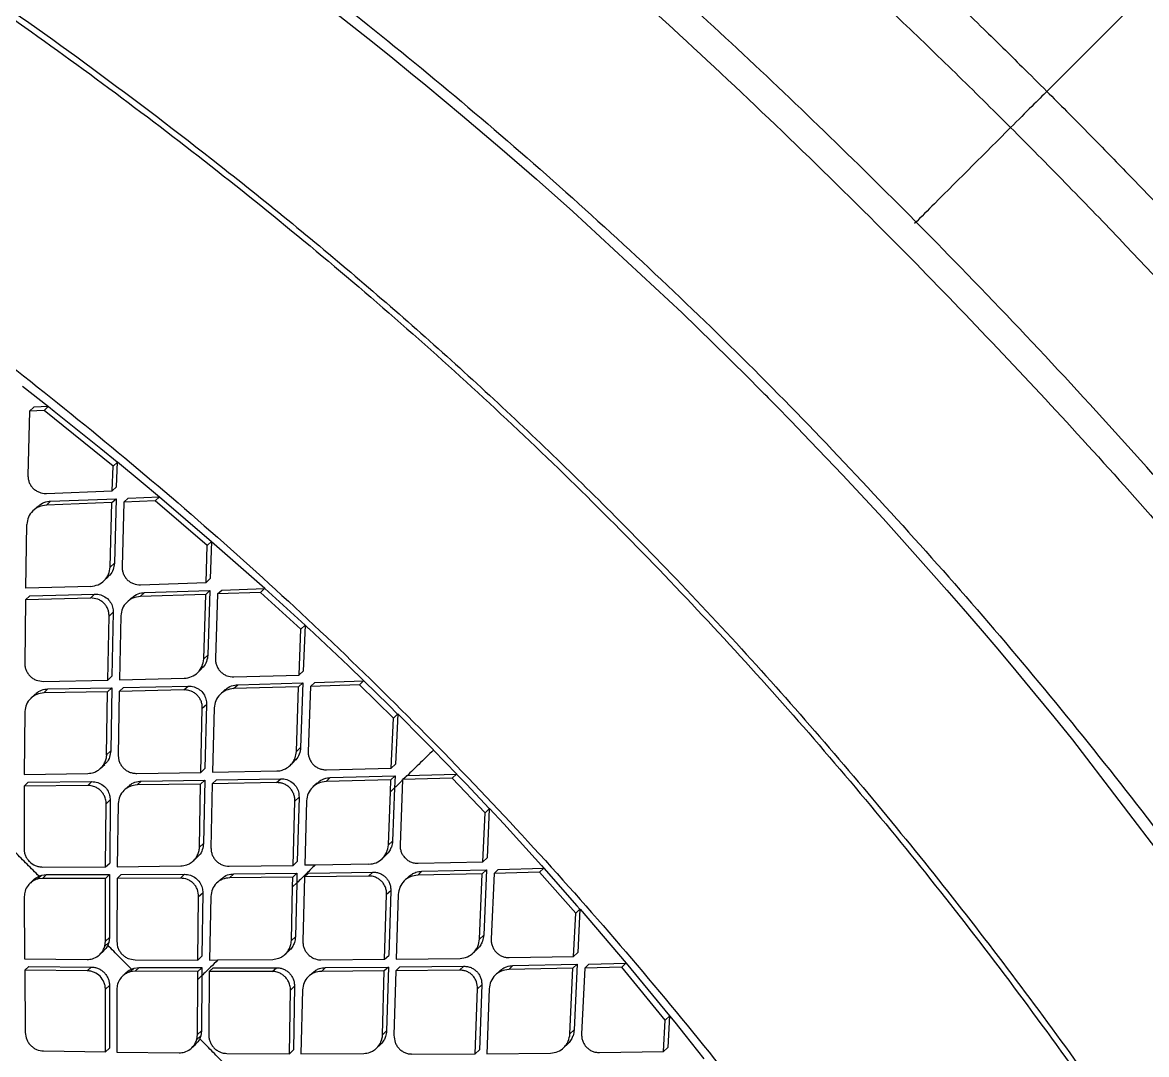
# Model space of a CAD drawing. Extents: x 0 to 84, y -21 to 126.
# Drawn here: x 71.421 to 74.482, y 65.54 to 68.351 of the extents above; entities that cross this region are included whole.
import ezdxf

# ---------------------------------------------------------------- set-up
doc = ezdxf.new("R2010")
doc.units = 0
doc.header["$MEASUREMENT"] = 0
doc.layers.add('1', color=4, linetype='Continuous')

# ---------------------------------------------------------------- blocks, each defined once
blk = doc.blocks.new('PRODIGY')
at = {"layer": '1', "color": 3, "linetype": 'Continuous', "lineweight": 25}
for p, q in [((74.5374, 68.4905), (74.2103, 68.1634)), ((71.421, 67.3607), (71.4916, 67.3054)), ((71.4404, 67.2926), (71.4358, 67.1175)), ((71.4404, 67.2926), (71.4519, 67.3035)), ((71.4796, 67.2943), (71.4404, 67.2926)), ((71.4915, 67.3052), (71.4519, 67.3035)), ((71.4796, 67.2943), (71.4912, 67.3052)), ((71.6677, 67.1429), (71.4796, 67.2943)), ((71.4914, 67.3051), (71.5077, 67.2922)), ((71.5077, 67.2922), (71.6344, 67.1906)), ((71.6344, 67.1906), (71.6792, 67.154)), ((71.6771, 67.0859), (71.6793, 67.1541)), ((71.6795, 67.1542), (71.7437, 67.1011)), ((71.6656, 67.0751), (71.6677, 67.1429)), ((71.6677, 67.1429), (71.6793, 67.1538)), ((71.7437, 67.1011), (71.7943, 67.0588)), ((71.4867, 67.0683), (71.6656, 67.0751)), ((71.6656, 67.0751), (71.6771, 67.0859)), ((71.4614, 67.0322), (71.4499, 67.0215)), ((71.486, 67.0366), (71.4974, 67.0474)), ((71.6647, 67.0431), (71.486, 67.0366)), ((71.4974, 67.0474), (71.6762, 67.0539)), ((71.6598, 66.8677), (71.6646, 67.0431)), ((71.6647, 67.0431), (71.6761, 67.0539)), ((71.6762, 67.0539), (71.6713, 66.8785)), ((71.6972, 67.0444), (71.6921, 66.8688)), ((71.6972, 67.0444), (71.7087, 67.0552)), ((71.7823, 67.0477), (71.6972, 67.0444)), ((71.7087, 67.0552), (71.7942, 67.0586)), ((71.7823, 67.0477), (71.7939, 67.0586)), ((71.9243, 66.9264), (71.7823, 67.0477)), ((71.7941, 67.0586), (71.9358, 66.9375)), ((71.4299, 66.8102), (71.4329, 66.984)), ((71.9208, 66.8253), (71.9243, 66.9263)), ((71.9243, 66.9263), (71.9359, 66.9372)), ((71.9359, 66.9376), (71.9323, 66.8361)), ((71.9361, 66.9377), (72.0808, 66.8098)), ((71.6713, 66.8785), (71.6598, 66.8677)), ((71.6427, 66.8301), (71.6541, 66.8409)), ((71.7427, 66.8193), (71.9208, 66.8253)), ((71.9323, 66.8361), (71.9208, 66.8253)), ((71.4294, 66.7788), (71.4407, 66.7894)), ((71.6068, 66.8151), (71.4299, 66.8102)), ((71.4407, 66.7894), (71.6175, 66.7941)), ((71.6061, 66.7834), (71.6175, 66.7941)), ((71.7418, 66.7875), (71.7533, 66.7982)), ((71.9198, 66.7933), (71.7418, 66.7875)), ((71.7533, 66.7982), (71.9313, 66.8041)), ((71.9144, 66.6173), (71.9198, 66.7933)), ((71.9198, 66.7933), (71.9312, 66.8041)), ((71.9313, 66.8041), (71.9258, 66.6281)), ((71.9521, 66.7944), (71.9465, 66.6183)), ((71.9521, 66.7944), (71.9637, 66.8052)), ((72.0688, 66.7986), (71.9521, 66.7944)), ((71.9637, 66.8052), (72.0807, 66.8095)), ((72.0688, 66.7986), (72.0803, 66.8095)), ((72.1789, 66.6981), (72.0688, 66.7986)), ((72.0806, 66.8095), (72.1904, 66.7092)), ((71.4294, 66.7788), (71.4273, 66.6059)), ((71.6061, 66.7834), (71.4294, 66.7787)), ((71.7173, 66.7831), (71.7059, 66.7724)), ((71.6532, 66.5599), (71.6567, 66.734)), ((71.6567, 66.734), (71.6681, 66.7447)), ((71.6681, 66.7447), (71.6645, 66.5705)), ((71.6888, 66.7349), (71.6852, 66.5606)), ((72.1741, 66.5738), (72.1789, 66.6981)), ((72.1789, 66.6981), (72.1904, 66.709)), ((72.1905, 66.7093), (72.1856, 66.5846)), ((72.1907, 66.7094), (72.2002, 66.7006)), ((72.2003, 66.7006), (72.3084, 66.5987)), ((71.9258, 66.6281), (71.9144, 66.6173)), ((71.8972, 66.5797), (71.9086, 66.5904)), ((71.9967, 66.5684), (72.1741, 66.5737)), ((72.1741, 66.5738), (72.1856, 66.5846)), ((72.3084, 66.5987), (72.3506, 66.5581)), ((71.4779, 66.5564), (71.6532, 66.5599)), ((71.6532, 66.5599), (71.6645, 66.5705)), ((71.6852, 66.5606), (71.8614, 66.5648)), ((71.6959, 66.5396), (71.8719, 66.5437)), ((71.8606, 66.533), (71.8719, 66.5437)), ((71.9957, 66.5365), (72.0071, 66.5472)), ((72.0071, 66.5472), (72.1844, 66.5524)), ((72.1729, 66.5416), (72.1844, 66.5524)), ((72.1844, 66.5524), (72.1783, 66.3758)), ((72.2052, 66.5426), (72.1989, 66.3658)), ((72.2052, 66.5426), (72.2167, 66.5534)), ((72.3385, 66.547), (72.2052, 66.5426)), ((72.2167, 66.5534), (72.3506, 66.5579)), ((72.3385, 66.547), (72.35, 66.5579)), ((72.4311, 66.4562), (72.3385, 66.547)), ((72.3504, 66.5578), (72.4182, 66.4915)), ((71.4552, 66.5213), (71.444, 66.5108)), ((71.4792, 66.5251), (71.4904, 66.5357)), ((71.6527, 66.5283), (71.4792, 66.5251)), ((71.4904, 66.5357), (71.664, 66.539)), ((71.6502, 66.3567), (71.6527, 66.5283)), ((71.6527, 66.5283), (71.664, 66.5389)), ((71.664, 66.539), (71.6614, 66.3673)), ((71.6846, 66.529), (71.6818, 66.3555)), ((71.6846, 66.529), (71.6959, 66.5396)), ((71.8606, 66.533), (71.6846, 66.529)), ((71.9713, 66.5322), (71.9599, 66.5215)), ((72.1729, 66.5416), (71.9957, 66.5365)), ((72.1669, 66.365), (72.1729, 66.5416)), ((71.9066, 66.3084), (71.9107, 66.4832)), ((71.9107, 66.4832), (71.9221, 66.4938)), ((71.9221, 66.4938), (71.9179, 66.3191)), ((71.9427, 66.4839), (71.9384, 66.309)), ((72.4182, 66.4915), (72.4426, 66.4674)), ((71.4278, 66.4746), (71.4253, 66.3024)), ((72.4253, 66.3203), (72.4311, 66.4562)), ((72.4311, 66.4562), (72.4426, 66.467)), ((72.4427, 66.4676), (72.4369, 66.3311)), ((72.4428, 66.4676), (72.511, 66.3992)), ((72.511, 66.3992), (72.5239, 66.386)), ((71.6502, 66.3567), (71.6614, 66.3673)), ((72.1783, 66.3758), (72.1669, 66.365)), ((72.5239, 66.386), (72.5401, 66.3695)), ((72.5403, 66.3693), (72.6038, 66.3035)), ((71.6338, 66.3199), (71.645, 66.3304)), ((72.1496, 66.3273), (72.161, 66.3381)), ((72.4369, 66.3311), (72.4253, 66.3203)), ((71.4253, 66.3024), (71.5993, 66.3057)), ((71.732, 66.3057), (71.9066, 66.3084)), ((71.9066, 66.3084), (71.9179, 66.319)), ((71.9384, 66.309), (72.1139, 66.3125)), ((72.2486, 66.3156), (72.4253, 66.3203)), ((72.259, 66.2943), (72.4355, 66.2988)), ((72.424, 66.288), (72.4355, 66.2988)), ((72.4355, 66.2988), (72.4342, 66.2665)), ((72.4686, 66.2998), (72.6027, 66.3037)), ((72.5912, 66.2928), (72.6027, 66.3037)), ((72.604, 66.3028), (72.6296, 66.276)), ((71.4253, 66.2713), (71.4364, 66.2818)), ((71.5985, 66.2727), (71.4253, 66.2713)), ((71.4253, 66.2713), (71.4253, 66.1005)), ((71.4364, 66.2818), (71.6097, 66.2832)), ((71.5985, 66.2727), (71.6097, 66.2832)), ((71.7093, 66.2706), (71.6981, 66.26)), ((71.7332, 66.2743), (71.7444, 66.2848)), ((71.906, 66.2768), (71.7332, 66.2742)), ((71.7444, 66.2848), (71.9172, 66.2874)), ((71.9027, 66.1045), (71.906, 66.2768)), ((71.906, 66.2768), (71.9172, 66.2874)), ((71.9172, 66.2874), (71.914, 66.1151)), ((71.9377, 66.2773), (71.9342, 66.1032)), ((71.949, 66.2879), (71.9377, 66.2773)), ((72.113, 66.2806), (71.9377, 66.2773)), ((71.949, 66.2879), (72.1243, 66.2913)), ((72.113, 66.2806), (72.1243, 66.2913)), ((72.2232, 66.2794), (72.2118, 66.2687)), ((72.2476, 66.2836), (72.259, 66.2943)), ((72.424, 66.288), (72.2476, 66.2836)), ((72.4228, 66.2559), (72.424, 66.288)), ((72.4228, 66.2559), (72.4342, 66.2667)), ((72.4342, 66.2664), (72.4287, 66.1215)), ((72.4561, 66.2883), (72.4492, 66.1115)), ((72.5912, 66.2928), (72.4568, 66.2889)), ((72.6806, 66.1984), (72.5912, 66.2928)), ((72.6296, 66.276), (72.6922, 66.2097)), ((72.1627, 66.2304), (72.1741, 66.2411)), ((72.1741, 66.2411), (72.1692, 66.0656)), ((72.4173, 66.1108), (72.4228, 66.2558)), ((71.6474, 66.0508), (71.6487, 66.2229)), ((71.6598, 66.2334), (71.6487, 66.2229)), ((71.6598, 66.2334), (71.6585, 66.0613)), ((71.6818, 66.2237), (71.6787, 66.0509)), ((72.1579, 66.055), (72.1627, 66.2304)), ((72.1946, 66.231), (72.1896, 66.0554)), ((72.6806, 66.1984), (72.6922, 66.2093)), ((72.6922, 66.2093), (72.686, 66.0756)), ((72.6926, 66.2099), (72.7315, 66.168)), ((72.6745, 66.0648), (72.6806, 66.1984)), ((72.7315, 66.168), (72.8347, 66.0544)), ((71.9027, 66.1045), (71.9139, 66.115)), ((72.4287, 66.1215), (72.4173, 66.1108)), ((72.3999, 66.073), (72.4113, 66.0837)), ((71.6474, 66.0508), (71.6585, 66.0613)), ((71.6787, 66.0509), (71.8519, 66.0535)), ((71.8863, 66.0676), (71.8975, 66.0781)), ((71.984, 66.0529), (72.1579, 66.055)), ((72.1579, 66.055), (72.1692, 66.0656)), ((72.3643, 66.0582), (72.2172, 66.0558)), ((72.4985, 66.0608), (72.6745, 66.0648)), ((72.6745, 66.0648), (72.686, 66.0756)), ((72.8347, 66.0544), (72.841, 66.0475)), ((71.4627, 66.0181), (71.4738, 66.0285)), ((71.4661, 66.0258), (71.474, 66.0285)), ((71.474, 66.0285), (71.4866, 66.0301)), ((71.4755, 66.0507), (71.6474, 66.0508)), ((71.4756, 66.0197), (71.4866, 66.0301)), ((71.4866, 66.0301), (71.6583, 66.0301)), ((71.6472, 66.0196), (71.6583, 66.0301)), ((71.6583, 66.0301), (71.6578, 65.8587)), ((71.6896, 66.0301), (71.6785, 66.0197)), ((71.6896, 66.0302), (71.8621, 66.0309)), ((71.851, 66.0204), (71.8621, 66.0309)), ((71.9851, 66.0214), (71.9963, 66.0319)), ((72.1571, 66.0232), (71.9851, 66.0214)), ((71.9963, 66.0319), (72.1684, 66.0338)), ((72.1565, 65.9967), (72.1571, 66.0232)), ((72.1684, 66.0338), (72.1571, 66.0232)), ((72.1684, 66.0338), (72.1677, 66.0072)), ((72.1887, 66.0236), (72.1845, 65.8488)), ((72.1887, 66.0236), (72.2, 66.0342)), ((72.3633, 66.0262), (72.1887, 66.0236)), ((72.2, 66.0342), (72.3746, 66.0369)), ((72.3633, 66.0262), (72.3746, 66.0369)), ((72.473, 66.0246), (72.4616, 66.0139)), ((72.4973, 66.0287), (72.5087, 66.0394)), ((72.673, 66.0324), (72.4973, 66.0286)), ((72.5087, 66.0394), (72.6845, 66.0432)), ((72.6655, 65.8545), (72.673, 66.0324)), ((72.673, 66.0324), (72.6845, 66.0432)), ((72.6845, 66.0432), (72.677, 65.8653)), ((72.705, 66.0332), (72.6973, 65.8551)), ((72.705, 66.0332), (72.7165, 66.044)), ((72.8289, 66.0363), (72.705, 66.0332)), ((72.7165, 66.044), (72.8409, 66.0472)), ((72.8405, 66.0472), (72.8289, 66.0363)), ((72.9274, 65.9246), (72.8289, 66.0363)), ((72.8408, 66.0472), (72.9309, 65.945)), ((71.4523, 66.0166), (71.4413, 66.0062)), ((71.4756, 66.0197), (71.4627, 66.0181)), ((71.6472, 66.0196), (71.4756, 66.0197)), ((71.6468, 65.8484), (71.6472, 66.0196)), ((71.6785, 66.0197), (71.6778, 65.8482)), ((71.851, 66.0204), (71.6785, 66.0197)), ((71.9613, 66.0178), (71.9501, 66.0072)), ((72.1532, 65.8503), (72.1565, 65.9967)), ((72.1565, 65.9967), (72.1677, 66.0073)), ((72.1677, 66.0071), (72.1644, 65.8608)), ((71.4258, 65.9702), (71.4268, 65.8003)), ((71.8987, 65.7974), (71.9007, 65.9702)), ((71.9007, 65.9702), (71.9119, 65.9807)), ((71.9119, 65.9807), (71.9098, 65.8079)), ((71.9337, 65.9708), (71.9298, 65.7974)), ((72.407, 65.7995), (72.4126, 65.9756)), ((72.4239, 65.9863), (72.4126, 65.9756)), ((72.4239, 65.9863), (72.4183, 65.8101)), ((72.4443, 65.9761), (72.4385, 65.7998)), ((72.9274, 65.9246), (72.9389, 65.9355)), ((72.9309, 65.945), (72.9389, 65.9358)), ((72.939, 65.9359), (72.9331, 65.8183)), ((72.9392, 65.9359), (73.0647, 65.7889)), ((72.9216, 65.8074), (72.9274, 65.9246)), ((71.6449, 65.8349), (71.6468, 65.8484)), ((71.6449, 65.8349), (71.656, 65.8453)), ((71.6468, 65.8484), (71.6578, 65.8587)), ((71.656, 65.8453), (71.6531, 65.8376)), ((71.6578, 65.8587), (71.656, 65.8453)), ((72.1532, 65.8503), (72.1644, 65.8608)), ((72.677, 65.8653), (72.6655, 65.8545)), ((71.6312, 65.8122), (71.6422, 65.8226)), ((71.8987, 65.7974), (71.9098, 65.8079)), ((72.1367, 65.8132), (72.1478, 65.8238)), ((72.407, 65.7995), (72.4183, 65.8101)), ((72.6481, 65.8166), (72.6595, 65.8273)), ((72.7462, 65.804), (72.9216, 65.8074)), ((72.9216, 65.8074), (72.9331, 65.8183)), ((71.4268, 65.8003), (71.597, 65.7989)), ((71.4271, 65.7695), (71.438, 65.7798)), ((71.438, 65.7798), (71.6081, 65.7782)), ((71.5971, 65.7679), (71.6081, 65.7782)), ((71.7252, 65.7755), (71.7385, 65.7773)), ((71.7275, 65.7669), (71.7385, 65.7773)), ((71.7276, 65.798), (71.8987, 65.7974)), ((71.7385, 65.7773), (71.9095, 65.7766)), ((71.8984, 65.7661), (71.9095, 65.7765)), ((71.9095, 65.7766), (71.9093, 65.7547)), ((71.9295, 65.7661), (71.9406, 65.7765)), ((71.9299, 65.7974), (71.9526, 65.7976)), ((71.9406, 65.7765), (72.1124, 65.7765)), ((71.9526, 65.7976), (72.1023, 65.7992)), ((72.1012, 65.766), (72.1124, 65.7765)), ((72.2338, 65.7981), (72.407, 65.7995)), ((72.2348, 65.7665), (72.246, 65.777)), ((72.246, 65.777), (72.4174, 65.7782)), ((72.4173, 65.7782), (72.4061, 65.7676)), ((72.4174, 65.7782), (72.4126, 65.6045)), ((72.4489, 65.7785), (72.4376, 65.7679)), ((72.4385, 65.7998), (72.6126, 65.8019)), ((72.4489, 65.7785), (72.6227, 65.7805)), ((72.6114, 65.7698), (72.6227, 65.7805)), ((72.7449, 65.7718), (72.7563, 65.7825)), ((72.7563, 65.7825), (72.9315, 65.7857)), ((72.92, 65.7749), (72.9315, 65.7857)), ((72.9315, 65.7857), (72.9232, 65.6071)), ((72.9519, 65.7756), (72.9634, 65.7864)), ((73.0526, 65.7778), (72.9519, 65.7756)), ((72.9634, 65.7864), (73.0646, 65.7887)), ((73.0526, 65.7778), (73.0642, 65.7887)), ((73.1713, 65.6339), (73.0526, 65.7778)), ((73.0645, 65.7886), (73.1828, 65.645)), ((71.5971, 65.7679), (71.4271, 65.7695)), ((71.4271, 65.7695), (71.4285, 65.6)), ((71.7043, 65.7639), (71.6933, 65.7535)), ((71.714, 65.7651), (71.725, 65.7755)), ((71.7275, 65.7669), (71.714, 65.7651)), ((71.7174, 65.7727), (71.7252, 65.7755)), ((71.8984, 65.7661), (71.7275, 65.7669)), ((71.8982, 65.7444), (71.8984, 65.7661)), ((71.8982, 65.7444), (71.9093, 65.7548)), ((71.9093, 65.7545), (71.9083, 65.6045)), ((71.9295, 65.7661), (71.9281, 65.5939)), ((72.1012, 65.766), (71.9295, 65.7661)), ((72.2111, 65.7629), (72.1999, 65.7524)), ((72.4061, 65.7676), (72.2348, 65.7664)), ((72.4014, 65.5939), (72.4061, 65.7676)), ((72.4376, 65.7679), (72.4326, 65.5923)), ((72.6114, 65.7698), (72.4376, 65.7679)), ((72.7207, 65.7678), (72.7093, 65.757)), ((72.92, 65.7749), (72.7449, 65.7717)), ((72.9118, 65.5963), (72.92, 65.7749)), ((72.9519, 65.7756), (72.9434, 65.5968)), ((71.6469, 65.7177), (71.6578, 65.728)), ((71.6473, 65.5472), (71.6469, 65.7177)), ((71.6579, 65.728), (71.6582, 65.5575)), ((71.6778, 65.7174), (71.678, 65.5468)), ((71.8972, 65.5941), (71.8982, 65.7444)), ((72.1478, 65.5419), (72.1505, 65.7154)), ((72.1617, 65.7259), (72.1505, 65.7154)), ((72.1617, 65.7259), (72.1589, 65.5524)), ((72.1834, 65.7159), (72.1788, 65.5418)), ((72.654, 65.542), (72.6603, 65.7188)), ((72.6603, 65.7188), (72.6716, 65.7295)), ((72.6716, 65.7295), (72.6653, 65.5526)), ((72.6919, 65.7192), (72.6854, 65.5422)), ((73.1667, 65.5482), (73.1713, 65.6339)), ((73.1828, 65.6448), (73.1713, 65.6339)), ((73.1829, 65.6451), (73.1783, 65.5591)), ((73.1831, 65.6452), (73.197, 65.628)), ((73.197, 65.6279), (73.2243, 65.594)), ((71.8953, 65.5806), (71.8972, 65.5941)), ((71.8972, 65.5941), (71.9082, 65.6045)), ((71.9083, 65.6045), (71.9064, 65.591)), ((72.4014, 65.5939), (72.4126, 65.6045)), ((72.9118, 65.5963), (72.9232, 65.6071)), ((73.2243, 65.594), (73.2765, 65.5285)), ((71.8816, 65.5579), (71.8926, 65.5683)), ((71.9063, 65.591), (71.8953, 65.5806)), ((71.9064, 65.591), (71.9036, 65.5835)), ((72.3848, 65.5569), (72.396, 65.5674)), ((72.8943, 65.5584), (72.9057, 65.5691)), ((71.4783, 65.5498), (71.6473, 65.5472)), ((71.6473, 65.5472), (71.6582, 65.5575)), ((71.678, 65.5468), (71.8475, 65.5446)), ((71.9774, 65.5432), (72.1478, 65.5419)), ((72.1478, 65.5419), (72.1589, 65.5524)), ((72.1788, 65.5418), (72.3505, 65.5429)), ((72.4815, 65.5413), (72.654, 65.542)), ((72.654, 65.542), (72.6653, 65.5526)), ((72.6854, 65.5422), (72.8588, 65.5437)), ((72.992, 65.5454), (73.1667, 65.5482)), ((73.1667, 65.5482), (73.1783, 65.5591))]:
    blk.add_line(p, q, dxfattribs=at)
at = {"layer": '1', "color": 3, "linetype": 'Continuous', "lineweight": 25, "flags": 128}
for points in [[(72.2215, 68.4191), (72.3744, 68.2982), (72.4298, 68.2535), (72.478, 68.2142), (72.5192, 68.1803), (72.6194, 68.0968), (72.7205, 68.0107), (72.8205, 67.9238), (72.9194, 67.8359), (73.2172, 67.5598), (73.3448, 67.4356), (73.4004, 67.3804), (73.4246, 67.356), (73.4353, 67.3452), (73.44, 67.3405), (73.4421, 67.3384), (73.443, 67.3375), (73.4437, 67.3368), (73.4437, 67.3368), (73.4437, 67.3368), (73.4437, 67.3368), (73.4437, 67.3368), (73.4438, 67.3367), (73.4442, 67.3363), (73.4456, 67.3348), (73.4514, 67.3289), (73.4746, 67.3055), (73.5129, 67.2662), (73.5663, 67.211), (73.6541, 67.1186), (73.7642, 66.9997), (73.8957, 66.8533), (73.9384, 66.8048), (73.9828, 66.7537), (74.0289, 66.7001), (74.0767, 66.6439), (74.1261, 66.5851), (74.1771, 66.5236), (74.2296, 66.4595), (74.2798, 66.3975), (74.6591, 65.9018)], [(72.4682, 66.2997), (72.4618, 66.2937), (72.4568, 66.2889)], [(72.2172, 66.0558), (72.2017, 66.0556), (72.1896, 66.0554)]]:
    blk.add_lwpolyline(points, dxfattribs=at)
at = {"layer": '1', "color": 3, "linetype": 'Continuous', "lineweight": 25}
for points, knots in [([(71.1249, 70.5809), (71.1418, 70.5715), (71.1754, 70.5527), (71.2255, 70.5243), (71.275, 70.4957), (71.324, 70.4671), (71.3725, 70.4383), (71.4204, 70.4095), (71.4679, 70.3806), (71.5148, 70.3517), (71.5613, 70.3227), (71.6073, 70.2936), (71.6528, 70.2646), (71.6978, 70.2356), (71.7423, 70.2065), (71.7862, 70.1776), (71.8297, 70.1486), (71.8727, 70.1197), (71.9153, 70.0909), (72.0008, 70.0323), (72.1355, 69.938), (72.3244, 69.8009), (72.5306, 69.6456), (72.7628, 69.4639), (73.0901, 69.1971), (73.4132, 68.9173), (73.7051, 68.6507), (73.8853, 68.4812), (74.0268, 68.3447), (74.1309, 68.2425), (74.1878, 68.1858), (74.2103, 68.1634)], [0, 0, 0, 0, 0.014792, 0.029474, 0.044047, 0.058512, 0.072872, 0.087129, 0.101287, 0.115345, 0.1293, 0.14315, 0.156894, 0.170529, 0.184054, 0.197468, 0.21077, 0.22396, 0.237038, 0.250002, 0.303134, 0.362501, 0.428165, 0.500112, 0.587398, 0.750151, 0.825928, 0.888788, 0.938748, 0.975818, 1, 1, 1, 1]), ([(76.4184, 64.4977), (76.3717, 64.5759), (76.2851, 64.721), (76.1604, 64.9194), (76.0543, 65.0843), (75.966, 65.2181), (75.8196, 65.4363), (75.5242, 65.8597), (75.0715, 66.4544), (74.5211, 67.106), (73.9907, 67.6762), (73.4655, 68.1938), (72.9504, 68.6621), (72.5164, 69.0256), (72.1758, 69.2946), (71.9424, 69.4722), (71.7575, 69.6081), (71.612, 69.7125), (71.49, 69.7986), (71.3386, 69.9032), (71.1569, 70.0254), (70.9443, 70.1649), (70.7904, 70.2611), (70.7084, 70.3123)], [0, 0, 0, 0, 0.033201, 0.061621, 0.085456, 0.10469, 0.120112, 0.181265, 0.29293, 0.392547, 0.492182, 0.576755, 0.661373, 0.745916, 0.78311, 0.81961, 0.852831, 0.866767, 0.884899, 0.907265, 0.93387, 0.964717, 1, 1, 1, 1]), ([(70.6691, 70.2483), (70.8993, 70.1011), (71.359, 69.8072), (72.0199, 69.3243), (72.6581, 68.8124), (73.2712, 68.2696), (73.8256, 67.7305), (74.3252, 67.2022), (74.774, 66.6892), (75.2026, 66.1582), (75.6093, 65.6095), (75.9958, 65.0456), (76.233, 64.6567), (76.3516, 64.4622)], [0, 0, 0, 0, 0.100069, 0.199913, 0.299747, 0.399786, 0.499827, 0.583023, 0.66622, 0.749552, 0.833045, 0.916507, 1, 1, 1, 1]), ([(71.4972, 70.1919), (71.6156, 70.1178), (71.7327, 70.0412), (71.9644, 69.8837), (72.0791, 69.8027), (72.4194, 69.5545), (72.642, 69.3813), (73.0777, 69.0234), (73.2909, 68.8386), (73.6039, 68.5539), (73.707, 68.4577), (73.8601, 68.3117), (73.9108, 68.2627), (74.0117, 68.1641), (74.0619, 68.1145), (74.1117, 68.0648)], [0, 0, 0, 0, 0.125, 0.125, 0.25, 0.25, 0.5, 0.5, 0.75, 0.75, 0.875, 0.875, 0.9375, 0.9375, 1, 1, 1, 1]), ([(70.4546, 69.6267), (70.673, 69.4992), (71.1099, 69.2441), (71.7402, 68.8209), (72.346, 68.3663), (72.9225, 67.879), (73.4684, 67.3609), (73.9808, 66.809), (74.4608, 66.2256), (74.9073, 65.6136), (75.3232, 64.9787), (75.5713, 64.5382), (75.6953, 64.3179)], [0, 0, 0, 0, 0.100262, 0.200594, 0.300842, 0.400493, 0.499762, 0.599107, 0.699009, 0.799378, 0.89967, 1, 1, 1, 1]), ([(70.3344, 69.0546), (70.3484, 69.0464), (70.3851, 69.0249), (70.4521, 68.9858), (70.5298, 68.9404), (70.6059, 68.8956), (70.6706, 68.8568), (70.7316, 68.8193), (70.793, 68.7811), (70.904, 68.7112), (71.061, 68.6097), (71.3141, 68.4398), (71.6146, 68.2265), (71.9788, 67.9492), (72.3523, 67.6433), (72.7306, 67.3054), (73.1245, 66.9214), (73.5316, 66.4833), (73.9458, 65.9864), (74.2917, 65.5243), (74.5775, 65.1076), (74.7495, 64.8386), (74.8581, 64.6611), (74.9081, 64.578), (74.9577, 64.4942), (75.0052, 64.4126), (75.0534, 64.3285), (75.0996, 64.2455), (75.1317, 64.1878), (75.1465, 64.1612)], [0, 0, 0, 0, 0.007015, 0.018363, 0.033423, 0.04585, 0.056436, 0.065972, 0.076735, 0.087613, 0.12255, 0.157338, 0.219069, 0.281467, 0.354683, 0.42722, 0.500115, 0.591822, 0.685047, 0.779146, 0.840884, 0.903128, 0.916964, 0.930721, 0.945004, 0.958992, 0.971501, 0.986828, 1, 1, 1, 1]), ([(70.3254, 69.0395), (70.5257, 68.9216), (70.926, 68.6858), (71.5018, 68.2923), (72.0561, 67.8715), (72.5848, 67.4219), (73.0839, 66.943), (73.5534, 66.4358), (73.9936, 65.9006), (74.404, 65.3398), (74.7875, 64.7582), (75.0166, 64.3544), (75.1312, 64.1525)], [0, 0, 0, 0, 0.100345, 0.20059, 0.300906, 0.400755, 0.500092, 0.599382, 0.699069, 0.799349, 0.899659, 1, 1, 1, 1]), ([(70.1554, 68.2584), (70.37, 68.1251), (70.7992, 67.8586), (71.4099, 67.4087), (71.9927, 66.9239), (72.5421, 66.4011), (73.0549, 65.8428), (73.5291, 65.252), (73.9678, 64.6342), (74.2267, 64.201), (74.3562, 63.9844)], [0, 0, 0, 0, 0.125001, 0.250001, 0.375003, 0.499997, 0.624991, 0.749994, 0.874996, 1, 1, 1, 1]), ([(74.2103, 68.1634), (74.1999, 68.153), (74.1859, 68.1389), (74.1522, 68.1053), (74.1326, 68.0857), (74.1117, 68.0648)], [0, 0, 0, 0, 0.5, 0.5, 1, 1, 1, 1]), ([(74.2103, 68.1634), (74.2281, 68.1455), (74.2721, 68.1014), (74.35, 68.0223), (74.452, 67.9175), (74.5773, 67.7863), (74.7253, 67.628), (74.9743, 67.3546), (75.244, 67.0431), (75.5108, 66.7159), (75.6925, 66.4837), (75.8478, 66.2775), (75.9849, 66.0885), (76.0871, 65.9427), (76.1611, 65.8341), (76.2131, 65.7566), (76.2653, 65.6774), (76.3176, 65.5966), (76.3698, 65.5142), (76.422, 65.4302), (76.474, 65.3446), (76.5257, 65.2573), (76.5772, 65.1684), (76.6109, 65.1083), (76.6278, 65.078)], [0, 0, 0, 0, 0.019257, 0.047465, 0.084623, 0.130734, 0.185805, 0.24985, 0.412602, 0.499888, 0.571835, 0.637499, 0.696866, 0.749998, 0.773416, 0.797198, 0.821343, 0.845847, 0.8707, 0.895894, 0.921413, 0.947261, 0.973453, 1, 1, 1, 1]), ([(74.1117, 68.0648), (74.0426, 67.9957), (73.9555, 67.9086), (73.8683, 67.8214), (73.8502, 67.8033)], [0, 0, 0, 0, 0.793317, 1, 1, 1, 1]), ([(74.1117, 68.0648), (74.1615, 68.015), (74.2111, 67.9648), (74.3096, 67.8639), (74.3586, 67.8132), (74.5047, 67.6601), (74.6008, 67.557), (74.8855, 67.244), (75.0703, 67.0308), (75.4282, 66.5951), (75.6014, 66.3725), (75.8497, 66.0322), (75.9306, 65.9175), (76.0881, 65.6858), (76.1647, 65.5687), (76.2388, 65.4503)], [0, 0, 0, 0, 0.0625, 0.0625, 0.125, 0.125, 0.25, 0.25, 0.5, 0.5, 0.75, 0.75, 0.875, 0.875, 1, 1, 1, 1]), ([(71.4358, 67.1175), (71.4359, 67.1141), (71.4362, 67.1073), (71.4392, 67.0977), (71.4438, 67.0891), (71.4502, 67.0816), (71.458, 67.0755), (71.4694, 67.0701), (71.4793, 67.0677), (71.486, 67.0683), (71.4867, 67.0683)], [0, 0, 0, 0, 0.129858, 0.25571, 0.378297, 0.498426, 0.621802, 0.748489, 0.972365, 1, 1, 1, 1]), ([(71.486, 67.0366), (71.4791, 67.0356), (71.4653, 67.0335), (71.4482, 67.0213), (71.4358, 67.0044), (71.4339, 66.9907), (71.4329, 66.984)], [0, 0, 0, 0, 0.249613, 0.50169, 0.752945, 1, 1, 1, 1]), ([(71.4618, 67.0317), (71.4647, 67.0344), (71.4723, 67.0416), (71.4853, 67.0463), (71.4946, 67.0471), (71.4974, 67.0474)], [0, 0, 0, 0, 0.300841, 0.787081, 1, 1, 1, 1]), ([(71.6713, 66.8785), (71.6704, 66.8725), (71.6688, 66.8607), (71.6617, 66.8478), (71.6553, 66.8427), (71.6536, 66.8414)], [0, 0, 0, 0, 0.423494, 0.846102, 1, 1, 1, 1]), ([(71.6068, 66.8151), (71.6137, 66.8161), (71.6274, 66.8181), (71.6445, 66.8303), (71.6569, 66.8473), (71.6589, 66.8609), (71.6598, 66.8677)], [0, 0, 0, 0, 0.249299, 0.501324, 0.752578, 1, 1, 1, 1]), ([(71.6921, 66.8688), (71.6922, 66.8654), (71.6925, 66.8588), (71.6953, 66.8492), (71.6999, 66.8405), (71.7062, 66.8328), (71.714, 66.8267), (71.7259, 66.8205), (71.736, 66.8198), (71.7427, 66.8193)], [0, 0, 0, 0, 0.128813, 0.251247, 0.375712, 0.499287, 0.622346, 0.748065, 1, 1, 1, 1]), ([(65.9062, 66.8263), (66.0398, 66.6902), (66.3114, 66.4135), (66.7112, 66.0071), (67.0952, 65.617), (67.4487, 65.2582), (67.7716, 64.9305), (68.0462, 64.6519), (68.2761, 64.4186), (68.4654, 64.2264), (68.6359, 64.0533), (68.7883, 63.8985), (68.9326, 63.7518), (69.0977, 63.5839), (69.2992, 63.3791), (69.5434, 63.1306), (69.8182, 62.8509), (70.1236, 62.5399), (70.4595, 62.1977), (70.8181, 61.8321), (71.1983, 61.4444), (71.5992, 61.0358), (72.0275, 60.5996), (72.4687, 60.1506), (72.7675, 59.8472), (72.9142, 59.6983)], [0, 0, 0, 0, 0.057228, 0.116342, 0.171086, 0.221472, 0.267495, 0.309155, 0.33883, 0.365816, 0.390114, 0.411724, 0.431001, 0.451886, 0.482371, 0.517227, 0.556456, 0.600057, 0.648032, 0.700383, 0.753757, 0.811031, 0.872192, 0.937257, 1, 1, 1, 1]), ([(71.6175, 66.7941), (71.6231, 66.7938), (71.6343, 66.7931), (71.6495, 66.7851), (71.6607, 66.7732), (71.6672, 66.7591), (71.6678, 66.7493), (71.6681, 66.7447)], [0, 0, 0, 0, 0.212577, 0.425567, 0.628195, 0.824097, 1, 1, 1, 1]), ([(71.7418, 66.7875), (71.735, 66.7865), (71.7212, 66.7845), (71.7041, 66.7723), (71.6917, 66.7553), (71.6898, 66.7417), (71.6888, 66.7349)], [0, 0, 0, 0, 0.249374, 0.501394, 0.752676, 1, 1, 1, 1]), ([(71.7178, 66.7826), (71.7207, 66.7854), (71.7283, 66.7927), (71.7414, 66.7972), (71.7505, 66.798), (71.7533, 66.7982)], [0, 0, 0, 0, 0.307397, 0.793971, 1, 1, 1, 1]), ([(71.6567, 66.734), (71.6566, 66.7374), (71.6563, 66.744), (71.6535, 66.7535), (71.6489, 66.7622), (71.6426, 66.7699), (71.6348, 66.776), (71.6228, 66.7822), (71.6128, 66.7829), (71.6061, 66.7835)], [0, 0, 0, 0, 0.129036, 0.251259, 0.375952, 0.49936, 0.622255, 0.748172, 1, 1, 1, 1]), ([(71.4273, 66.6059), (71.4274, 66.6025), (71.4277, 66.596), (71.4307, 66.5865), (71.4353, 66.5779), (71.4417, 66.5703), (71.4495, 66.5641), (71.4613, 66.5579), (71.4712, 66.557), (71.4779, 66.5564)], [0, 0, 0, 0, 0.128286, 0.251008, 0.375652, 0.49956, 0.6228, 0.748651, 1, 1, 1, 1]), ([(71.8614, 66.5648), (71.8682, 66.5657), (71.8819, 66.5677), (71.899, 66.5799), (71.9114, 66.5969), (71.9134, 66.6105), (71.9144, 66.6173)], [0, 0, 0, 0, 0.248989, 0.500986, 0.752318, 1, 1, 1, 1]), ([(71.9258, 66.6281), (71.9249, 66.6221), (71.9232, 66.6102), (71.9162, 66.5972), (71.9098, 66.5923), (71.9081, 66.591)], [0, 0, 0, 0, 0.425417, 0.850017, 1, 1, 1, 1]), ([(71.9465, 66.6183), (71.9466, 66.6149), (71.9468, 66.6082), (71.9496, 66.5986), (71.9541, 66.5898), (71.9604, 66.5822), (71.9681, 66.576), (71.98, 66.5697), (71.99, 66.5689), (71.9967, 66.5684)], [0, 0, 0, 0, 0.129157, 0.251511, 0.376224, 0.49966, 0.622871, 0.74837, 1, 1, 1, 1]), ([(71.8719, 66.5437), (71.8775, 66.5433), (71.8886, 66.5426), (71.9037, 66.5346), (71.9148, 66.5227), (71.9213, 66.5084), (71.9219, 66.4986), (71.9221, 66.4938)], [0, 0, 0, 0, 0.211112, 0.422642, 0.62437, 0.820319, 1, 1, 1, 1]), ([(71.9717, 66.5317), (71.9747, 66.5345), (71.9824, 66.5418), (71.9954, 66.5463), (72.0045, 66.547), (72.0071, 66.5472)], [0, 0, 0, 0, 0.312956, 0.79963, 1, 1, 1, 1]), ([(71.4792, 66.5251), (71.4725, 66.5243), (71.4591, 66.5225), (71.4425, 66.5108), (71.4305, 66.4944), (71.4287, 66.4812), (71.4278, 66.4746)], [0, 0, 0, 0, 0.2495149, 0.5009843, 0.7520392, 1, 1, 1, 1]), ([(71.4557, 66.5208), (71.4586, 66.5235), (71.4659, 66.5305), (71.4786, 66.5348), (71.4876, 66.5355), (71.4904, 66.5357)], [0, 0, 0, 0, 0.308181, 0.784675, 1, 1, 1, 1]), ([(71.9107, 66.4832), (71.9106, 66.4866), (71.9104, 66.4934), (71.9075, 66.5031), (71.9029, 66.5118), (71.8967, 66.5193), (71.8891, 66.5254), (71.8792, 66.5304), (71.8695, 66.5331), (71.8628, 66.533), (71.8606, 66.533)], [0, 0, 0, 0, 0.131643, 0.258268, 0.380512, 0.499002, 0.622452, 0.748634, 0.914423, 1, 1, 1, 1]), ([(71.9957, 66.5365), (71.9889, 66.5355), (71.9751, 66.5335), (71.9581, 66.5213), (71.9457, 66.5044), (71.9437, 66.4907), (71.9427, 66.4839)], [0, 0, 0, 0, 0.249112, 0.501089, 0.752377, 1, 1, 1, 1]), ([(71.6614, 66.3673), (71.6606, 66.3615), (71.6592, 66.3498), (71.6524, 66.3371), (71.6462, 66.3322), (71.6445, 66.3309)], [0, 0, 0, 0, 0.422661, 0.844581, 1, 1, 1, 1]), ([(72.1139, 66.3125), (72.1143, 66.3125), (72.1155, 66.3124), (72.1195, 66.3127), (72.127, 66.3141), (72.1388, 66.3186), (72.1502, 66.327), (72.1587, 66.3376), (72.1649, 66.3499), (72.1661, 66.3593), (72.1669, 66.365)], [0, 0, 0, 0, 0.01603, 0.045204, 0.143624, 0.295637, 0.501085, 0.657487, 0.792855, 1, 1, 1, 1]), ([(72.1783, 66.3758), (72.1774, 66.3698), (72.1756, 66.3578), (72.1685, 66.3448), (72.1622, 66.3399), (72.1606, 66.3386)], [0, 0, 0, 0, 0.427521, 0.854242, 1, 1, 1, 1]), ([(72.1989, 66.3658), (72.199, 66.3624), (72.1991, 66.3558), (72.2019, 66.3461), (72.2063, 66.3373), (72.2125, 66.3296), (72.2202, 66.3233), (72.229, 66.3188), (72.2386, 66.3159), (72.2452, 66.3157), (72.2486, 66.3156)], [0, 0, 0, 0, 0.129353, 0.25142, 0.37618, 0.499379, 0.622614, 0.747702, 0.870042, 1, 1, 1, 1]), ([(72.5403, 66.3693), (72.5268, 66.3562), (72.5027, 66.3329), (72.4787, 66.3095), (72.4681, 66.2993)], [0, 0, 0, 0, 0.560245, 1, 1, 1, 1]), ([(71.5993, 66.3057), (71.6047, 66.3063), (71.6138, 66.3073), (71.6258, 66.3132), (71.6363, 66.3214), (71.6445, 66.3326), (71.6489, 66.3446), (71.6504, 66.3526), (71.6502, 66.3563), (71.6502, 66.3567)], [0, 0, 0, 0, 0.203071, 0.34002, 0.500368, 0.704914, 0.856384, 0.983758, 1, 1, 1, 1]), ([(71.6818, 66.3555), (71.6819, 66.3522), (71.6822, 66.3456), (71.6851, 66.3361), (71.6897, 66.3274), (71.6959, 66.3198), (71.7034, 66.3137), (71.7121, 66.3092), (71.7217, 66.3061), (71.7285, 66.3058), (71.732, 66.3057)], [0, 0, 0, 0, 0.126672, 0.251748, 0.375807, 0.499298, 0.617607, 0.740163, 0.867477, 1, 1, 1, 1]), ([(72.4677, 66.2997), (72.4655, 66.2977), (72.4617, 66.2941), (72.4579, 66.2905), (72.4562, 66.2889)], [0, 0, 0, 0, 0.5599985, 1, 1, 1, 1]), ([(71.6487, 66.2229), (71.6487, 66.2251), (71.6486, 66.2317), (71.6458, 66.2412), (71.6407, 66.2509), (71.6344, 66.2586), (71.6267, 66.2649), (71.6169, 66.2699), (71.6073, 66.2726), (71.6007, 66.2727), (71.5985, 66.2727)], [0, 0, 0, 0, 0.083761, 0.250104, 0.375458, 0.499323, 0.622784, 0.748975, 0.914676, 1, 1, 1, 1]), ([(71.6097, 66.2832), (71.6152, 66.2828), (71.6263, 66.2819), (71.6412, 66.2737), (71.6524, 66.2616), (71.6589, 66.2475), (71.6595, 66.2378), (71.6598, 66.2334)], [0, 0, 0, 0, 0.212108, 0.424545, 0.629334, 0.829554, 1, 1, 1, 1]), ([(71.7332, 66.2743), (71.7265, 66.2734), (71.7132, 66.2717), (71.6965, 66.26), (71.6846, 66.2436), (71.6828, 66.2303), (71.6819, 66.2237)], [0, 0, 0, 0, 0.249273, 0.500731, 0.75181, 1, 1, 1, 1]), ([(71.7098, 66.27), (71.7127, 66.2728), (71.7201, 66.2798), (71.7328, 66.284), (71.7417, 66.2846), (71.7444, 66.2848)], [0, 0, 0, 0, 0.313812, 0.790519, 1, 1, 1, 1]), ([(72.1627, 66.2304), (72.1626, 66.2338), (72.1624, 66.2404), (72.1597, 66.25), (72.1552, 66.2588), (72.149, 66.2666), (72.1414, 66.2729), (72.1326, 66.2774), (72.123, 66.2802), (72.1164, 66.2805), (72.113, 66.2806)], [0, 0, 0, 0, 0.129594, 0.251355, 0.376341, 0.499373, 0.622443, 0.747753, 0.869809, 1, 1, 1, 1]), ([(72.1243, 66.2913), (72.1298, 66.2909), (72.1409, 66.2901), (72.1557, 66.2821), (72.1668, 66.2702), (72.1733, 66.2559), (72.1738, 66.2459), (72.1741, 66.2411)], [0, 0, 0, 0, 0.20955, 0.41954, 0.620316, 0.816245, 1, 1, 1, 1]), ([(72.2476, 66.2836), (72.2407, 66.2826), (72.227, 66.2807), (72.21, 66.2685), (72.1976, 66.2515), (72.1956, 66.2378), (72.1946, 66.231)], [0, 0, 0, 0, 0.248752, 0.500522, 0.751998, 1, 1, 1, 1]), ([(72.2237, 66.2789), (72.2267, 66.2818), (72.2345, 66.2891), (72.2475, 66.2935), (72.2564, 66.2941), (72.259, 66.2943)], [0, 0, 0, 0, 0.32068, 0.807841, 1, 1, 1, 1]), ([(72.4561, 66.2876), (72.4538, 66.2854), (72.4466, 66.2784), (72.4393, 66.2713), (72.4344, 66.2665)], [0, 0, 0, 0, 0.3176575, 1, 1, 1, 1]), ([(72.4561, 66.2883), (72.4561, 66.2884), (72.4562, 66.2886), (72.4562, 66.2888), (72.4562, 66.2889)], [0, 0, 0, 0, 0.560102, 1, 1, 1, 1]), ([(72.4562, 66.2889), (72.4563, 66.2889), (72.4565, 66.2889), (72.4567, 66.2889), (72.4568, 66.2889)], [0, 0, 0, 0, 0.560001, 1, 1, 1, 1]), ([(71.914, 66.1151), (71.9132, 66.1092), (71.9117, 66.0975), (71.9049, 66.0848), (71.8987, 66.0799), (71.8971, 66.0786)], [0, 0, 0, 0, 0.424711, 0.848764, 1, 1, 1, 1]), ([(72.4287, 66.1215), (72.428, 66.1159), (72.4268, 66.1066), (72.4205, 66.0944), (72.4155, 66.0872), (72.4117, 66.0842), (72.4112, 66.0838)], [0, 0, 0, 0, 0.390719, 0.653236, 0.960257, 1, 1, 1, 1]), ([(71.4662, 66.0256), (71.4554, 66.0365), (71.4337, 66.0582), (71.4119, 66.0799), (71.4011, 66.0907)], [0, 0, 0, 0, 0.499963, 1, 1, 1, 1]), ([(71.4253, 66.1005), (71.4255, 66.0973), (71.4259, 66.0908), (71.4289, 66.0813), (71.4336, 66.0727), (71.4418, 66.0627), (71.4529, 66.0554), (71.4654, 66.0513), (71.4721, 66.0509), (71.4755, 66.0507)], [0, 0, 0, 0, 0.126302, 0.251479, 0.375946, 0.50011, 0.740415, 0.86777, 1, 1, 1, 1]), ([(71.8519, 66.0535), (71.8574, 66.0541), (71.8666, 66.0551), (71.8785, 66.0611), (71.8889, 66.0692), (71.897, 66.0803), (71.9014, 66.0924), (71.9029, 66.1004), (71.9028, 66.1041), (71.9027, 66.1045)], [0, 0, 0, 0, 0.2078486, 0.3435522, 0.500236, 0.7054371, 0.8571718, 0.9842056, 1, 1, 1, 1]), ([(71.9342, 66.1032), (71.9344, 66.0998), (71.9346, 66.0932), (71.9375, 66.0837), (71.942, 66.0749), (71.9482, 66.0672), (71.9558, 66.061), (71.9675, 66.0546), (71.9774, 66.0536), (71.984, 66.0529)], [0, 0, 0, 0, 0.129029, 0.251382, 0.376456, 0.500104, 0.623726, 0.749122, 1, 1, 1, 1]), ([(72.3643, 66.0582), (72.3711, 66.0592), (72.3848, 66.061), (72.4018, 66.0733), (72.4142, 66.0902), (72.4162, 66.104), (72.4173, 66.1108)], [0, 0, 0, 0, 0.2485, 0.500105, 0.751532, 1, 1, 1, 1]), ([(72.4492, 66.1115), (72.4492, 66.108), (72.4494, 66.1012), (72.4521, 66.0915), (72.4565, 66.0827), (72.4626, 66.075), (72.4704, 66.0684), (72.4797, 66.0637), (72.4893, 66.061), (72.4956, 66.0609), (72.4985, 66.0608)], [0, 0, 0, 0, 0.131879, 0.257683, 0.377988, 0.499443, 0.623954, 0.760952, 0.889955, 1, 1, 1, 1]), ([(72.2178, 66.0558), (72.2101, 66.0483), (72.1934, 66.0321), (72.1768, 66.0159), (72.1679, 66.0072)], [0, 0, 0, 0, 0.464755, 1, 1, 1, 1]), ([(71.4525, 66.0164), (71.453, 66.017), (71.4566, 66.0212), (71.4617, 66.0237), (71.4661, 66.0258)], [0, 0, 0, 0, 0.1376657, 1, 1, 1, 1]), ([(71.8621, 66.0309), (71.8676, 66.0304), (71.8786, 66.0295), (71.8934, 66.0213), (71.9045, 66.0091), (71.911, 65.995), (71.9116, 65.9852), (71.9119, 65.9807)], [0, 0, 0, 0, 0.210754, 0.421852, 0.625791, 0.826049, 1, 1, 1, 1]), ([(71.9851, 66.0214), (71.9784, 66.0206), (71.9651, 66.0189), (71.9485, 66.0072), (71.9365, 65.9908), (71.9347, 65.9775), (71.9337, 65.9708)], [0, 0, 0, 0, 0.249101, 0.500539, 0.751579, 1, 1, 1, 1]), ([(71.9617, 66.0172), (71.9647, 66.0201), (71.9722, 66.027), (71.9849, 66.0312), (71.9937, 66.0318), (71.9963, 66.0319)], [0, 0, 0, 0, 0.320399, 0.797507, 1, 1, 1, 1]), ([(72.4126, 65.9756), (72.4125, 65.9791), (72.4123, 65.9859), (72.4095, 65.9957), (72.405, 66.0045), (72.399, 66.0121), (72.3915, 66.0183), (72.3817, 66.0234), (72.3721, 66.0262), (72.3655, 66.0262), (72.3633, 66.0262)], [0, 0, 0, 0, 0.133046, 0.260359, 0.382488, 0.500061, 0.623564, 0.749205, 0.913347, 1, 1, 1, 1]), ([(72.3746, 66.0369), (72.3781, 66.0368), (72.3849, 66.0365), (72.3946, 66.0334), (72.4032, 66.0288), (72.4105, 66.0226), (72.4164, 66.0151), (72.4208, 66.0064), (72.4237, 65.9966), (72.4238, 65.9898), (72.4239, 65.9863)], [0, 0, 0, 0, 0.132414, 0.259518, 0.381914, 0.500236, 0.617724, 0.739769, 0.867026, 1, 1, 1, 1]), ([(72.4973, 66.0287), (72.4905, 66.0277), (72.4768, 66.0258), (72.4597, 66.0136), (72.4474, 65.9966), (72.4453, 65.9829), (72.4443, 65.9761)], [0, 0, 0, 0, 0.248569, 0.50018, 0.751627, 1, 1, 1, 1]), ([(72.4731, 66.0245), (72.4759, 66.0269), (72.4816, 66.0318), (72.4936, 66.0376), (72.503, 66.0387), (72.5087, 66.0394)], [0, 0, 0, 0, 0.285507, 0.567729, 1, 1, 1, 1]), ([(71.4627, 66.0181), (71.4627, 66.0181), (71.4624, 66.018), (71.4616, 66.0178), (71.4589, 66.017), (71.4533, 66.0148), (71.4447, 66.0097), (71.4347, 66.0001), (71.4272, 65.9862), (71.4262, 65.9752), (71.4258, 65.9702)], [0, 0, 0, 0, 0.003939, 0.011488, 0.037577, 0.13354, 0.287738, 0.500036, 0.774791, 1, 1, 1, 1]), ([(71.9007, 65.9702), (71.9001, 65.9767), (71.8992, 65.9866), (71.8929, 65.9983), (71.8867, 66.006), (71.879, 66.0123), (71.8674, 66.0187), (71.8575, 66.0197), (71.851, 66.0204)], [0, 0, 0, 0, 0.250377, 0.375894, 0.499473, 0.623027, 0.748861, 1, 1, 1, 1]), ([(71.6778, 65.8482), (71.6785, 65.8417), (71.6796, 65.8319), (71.6859, 65.8203), (71.6921, 65.8126), (71.6997, 65.8063), (71.7113, 65.7999), (71.7211, 65.7987), (71.7276, 65.798)], [0, 0, 0, 0, 0.250136, 0.375506, 0.499574, 0.623569, 0.749226, 1, 1, 1, 1]), ([(72.1023, 65.7992), (72.108, 65.7999), (72.1172, 65.8009), (72.1291, 65.8069), (72.1389, 65.8146), (72.1465, 65.8249), (72.1519, 65.8372), (72.1527, 65.8456), (72.1532, 65.8503)], [0, 0, 0, 0, 0.211833, 0.346445, 0.499994, 0.68321, 0.827746, 1, 1, 1, 1]), ([(72.1644, 65.8608), (72.1638, 65.8553), (72.1627, 65.8462), (72.1568, 65.8343), (72.152, 65.8272), (72.1482, 65.8243), (72.1477, 65.8239)], [0, 0, 0, 0, 0.389716, 0.651736, 0.958209, 1, 1, 1, 1]), ([(72.1845, 65.8488), (72.1846, 65.8455), (72.1848, 65.8388), (72.1876, 65.8292), (72.1921, 65.8204), (72.1982, 65.8127), (72.2058, 65.8063), (72.2169, 65.8004), (72.2265, 65.7977), (72.2331, 65.7981), (72.2338, 65.7981)], [0, 0, 0, 0, 0.12705, 0.252347, 0.376476, 0.499925, 0.624075, 0.749707, 0.97385, 1, 1, 1, 1]), ([(72.6126, 65.8019), (72.6193, 65.8028), (72.633, 65.8047), (72.648, 65.8154), (72.6565, 65.8262), (72.6631, 65.8382), (72.6645, 65.8477), (72.6655, 65.8545)], [0, 0, 0, 0, 0.248041, 0.499336, 0.657342, 0.751466, 1, 1, 1, 1]), ([(72.677, 65.8653), (72.6762, 65.8598), (72.675, 65.8505), (72.6688, 65.8383), (72.6638, 65.8309), (72.6598, 65.8278), (72.6594, 65.8275)], [0, 0, 0, 0, 0.382538, 0.647237, 0.96056, 1, 1, 1, 1]), ([(72.6973, 65.8551), (72.6974, 65.8515), (72.6975, 65.8447), (72.7002, 65.8348), (72.7046, 65.826), (72.7105, 65.8185), (72.7178, 65.8122), (72.7264, 65.8075), (72.736, 65.8045), (72.7428, 65.8042), (72.7462, 65.804)], [0, 0, 0, 0, 0.133124, 0.260416, 0.382495, 0.499981, 0.619574, 0.742284, 0.868885, 1, 1, 1, 1]), ([(71.597, 65.7989), (71.6018, 65.7992), (71.6127, 65.8001), (71.6266, 65.8074), (71.6364, 65.8171), (71.6416, 65.8257), (71.6438, 65.8313), (71.6447, 65.8341), (71.6449, 65.8348), (71.6449, 65.8349)], [0, 0, 0, 0, 0.220636, 0.499333, 0.712323, 0.866882, 0.962813, 0.996189, 1, 1, 1, 1]), ([(71.6531, 65.8376), (71.6509, 65.8334), (71.6479, 65.8279), (71.6432, 65.8238), (71.6421, 65.8228)], [0, 0, 0, 0, 0.758257, 1, 1, 1, 1]), ([(71.7175, 65.7726), (71.7068, 65.7834), (71.6854, 65.8051), (71.664, 65.8268), (71.6532, 65.8376)], [0, 0, 0, 0, 0.499988, 1, 1, 1, 1]), ([(71.6081, 65.7782), (71.6114, 65.778), (71.6178, 65.7776), (71.6272, 65.7745), (71.6359, 65.7698), (71.6435, 65.7634), (71.6497, 65.7558), (71.6543, 65.7471), (71.6573, 65.7377), (71.6577, 65.7312), (71.6579, 65.728)], [0, 0, 0, 0, 0.1268327, 0.2524689, 0.3772007, 0.5014266, 0.6254537, 0.7496463, 0.8743997, 1, 1, 1, 1]), ([(71.9532, 65.7976), (71.9465, 65.7911), (71.9318, 65.7767), (71.9172, 65.7623), (71.9092, 65.7545)], [0, 0, 0, 0, 0.4557005, 1, 1, 1, 1]), ([(72.1124, 65.7765), (72.1158, 65.7763), (72.1225, 65.7759), (72.1321, 65.7728), (72.1406, 65.7681), (72.1479, 65.7619), (72.1539, 65.7545), (72.1584, 65.7458), (72.1613, 65.7361), (72.1616, 65.7293), (72.1617, 65.7259)], [0, 0, 0, 0, 0.13183, 0.258834, 0.381419, 0.5002, 0.617998, 0.740263, 0.867452, 1, 1, 1, 1]), ([(72.2112, 65.7628), (72.214, 65.7652), (72.2195, 65.7699), (72.2312, 65.7754), (72.2404, 65.7764), (72.246, 65.777)], [0, 0, 0, 0, 0.287926, 0.567906, 1, 1, 1, 1]), ([(72.6227, 65.7805), (72.6262, 65.7803), (72.6329, 65.78), (72.6426, 65.777), (72.6511, 65.7722), (72.6584, 65.766), (72.6643, 65.7585), (72.6686, 65.7498), (72.6714, 65.7399), (72.6716, 65.733), (72.6717, 65.7295)], [0, 0, 0, 0, 0.131696, 0.258489, 0.380992, 0.499891, 0.616813, 0.73876, 0.866312, 1, 1, 1, 1]), ([(72.7208, 65.7676), (72.7235, 65.77), (72.7291, 65.7748), (72.741, 65.7807), (72.7505, 65.7818), (72.7563, 65.7825)], [0, 0, 0, 0, 0.278713, 0.560208, 1, 1, 1, 1]), ([(71.6469, 65.7177), (71.6467, 65.7211), (71.6463, 65.7277), (71.6422, 65.7402), (71.6332, 65.7539), (71.6196, 65.7631), (71.6072, 65.7672), (71.6005, 65.7677), (71.5971, 65.7679)], [0, 0, 0, 0, 0.131784, 0.259049, 0.500177, 0.740336, 0.867726, 1, 1, 1, 1]), ([(71.714, 65.7651), (71.7139, 65.7651), (71.7139, 65.7651), (71.7137, 65.765), (71.713, 65.7648), (71.7103, 65.764), (71.7049, 65.7618), (71.6963, 65.7567), (71.6865, 65.747), (71.6791, 65.7331), (71.6782, 65.7222), (71.6778, 65.7174)], [0, 0, 0, 0, 0.001125, 0.003183, 0.010077, 0.035181, 0.130375, 0.285475, 0.500295, 0.776977, 1, 1, 1, 1]), ([(71.7045, 65.7637), (71.7049, 65.7642), (71.7083, 65.7682), (71.7131, 65.7706), (71.7174, 65.7727)], [0, 0, 0, 0, 0.109258, 1, 1, 1, 1]), ([(72.1506, 65.7154), (72.1506, 65.7176), (72.1506, 65.7242), (72.1479, 65.7338), (72.143, 65.7436), (72.1367, 65.7514), (72.1292, 65.7578), (72.1195, 65.763), (72.11, 65.7659), (72.1034, 65.766), (72.1012, 65.766)], [0, 0, 0, 0, 0.08469, 0.249983, 0.37622, 0.50004, 0.623762, 0.749396, 0.915507, 1, 1, 1, 1]), ([(72.2348, 65.7665), (72.2281, 65.7656), (72.2148, 65.764), (72.1982, 65.7523), (72.1863, 65.7359), (72.1844, 65.7226), (72.1834, 65.7159)], [0, 0, 0, 0, 0.248922, 0.500145, 0.751213, 1, 1, 1, 1]), ([(72.6603, 65.7188), (72.6598, 65.7255), (72.6591, 65.7355), (72.6531, 65.7474), (72.6471, 65.7552), (72.6398, 65.7615), (72.6312, 65.7662), (72.6216, 65.7693), (72.6148, 65.7696), (72.6114, 65.7698)], [0, 0, 0, 0, 0.250761, 0.376366, 0.499441, 0.618571, 0.7412, 0.868147, 1, 1, 1, 1]), ([(72.7449, 65.7718), (72.7381, 65.7708), (72.7244, 65.769), (72.7074, 65.7567), (72.695, 65.7398), (72.6929, 65.726), (72.6919, 65.7192)], [0, 0, 0, 0, 0.248344, 0.499905, 0.751331, 1, 1, 1, 1]), ([(71.4285, 65.6), (71.4293, 65.5935), (71.4305, 65.5838), (71.4369, 65.5723), (71.4431, 65.5646), (71.4507, 65.5583), (71.4622, 65.5518), (71.4719, 65.5506), (71.4783, 65.5498)], [0, 0, 0, 0, 0.250095, 0.375755, 0.500138, 0.624317, 0.75008, 1, 1, 1, 1]), ([(71.9281, 65.5939), (71.9283, 65.5906), (71.9286, 65.584), (71.9315, 65.5745), (71.936, 65.5658), (71.9422, 65.5581), (71.9497, 65.5517), (71.9594, 65.5464), (71.9688, 65.5435), (71.9752, 65.5433), (71.9774, 65.5432)], [0, 0, 0, 0, 0.126471, 0.25164, 0.375961, 0.499777, 0.624014, 0.749544, 0.915923, 1, 1, 1, 1]), ([(72.3505, 65.5429), (72.3562, 65.5436), (72.3655, 65.5446), (72.3774, 65.5506), (72.3875, 65.5587), (72.3956, 65.5698), (72.4, 65.582), (72.4015, 65.5899), (72.4014, 65.5936), (72.4014, 65.5939)], [0, 0, 0, 0, 0.214901, 0.348628, 0.499681, 0.707201, 0.859872, 0.985534, 1, 1, 1, 1]), ([(72.4126, 65.6045), (72.412, 65.5992), (72.411, 65.5901), (72.4051, 65.5782), (72.4003, 65.5709), (72.3964, 65.5679), (72.3959, 65.5675)], [0, 0, 0, 0, 0.378737, 0.642045, 0.954312, 1, 1, 1, 1]), ([(72.8588, 65.5437), (72.8655, 65.5446), (72.8792, 65.5464), (72.8944, 65.5573), (72.9029, 65.5682), (72.9094, 65.5803), (72.9107, 65.5895), (72.9118, 65.5963)], [0, 0, 0, 0, 0.247795, 0.49902, 0.666862, 0.751151, 1, 1, 1, 1]), ([(72.9232, 65.6071), (72.9225, 65.6017), (72.9213, 65.5925), (72.9151, 65.5802), (72.91, 65.5727), (72.906, 65.5695), (72.9056, 65.5692)], [0, 0, 0, 0, 0.37197, 0.639874, 0.96213, 1, 1, 1, 1]), ([(72.9434, 65.5968), (72.9435, 65.5932), (72.9436, 65.5863), (72.9463, 65.5764), (72.9506, 65.5676), (72.9564, 65.56), (72.9637, 65.5537), (72.9722, 65.5489), (72.9818, 65.5459), (72.9886, 65.5456), (72.992, 65.5454)], [0, 0, 0, 0, 0.133738, 0.261347, 0.38335, 0.500408, 0.620487, 0.743287, 0.869552, 1, 1, 1, 1]), ([(71.8475, 65.5446), (71.8523, 65.545), (71.8632, 65.5458), (71.877, 65.5531), (71.8868, 65.5629), (71.892, 65.5715), (71.8942, 65.577), (71.895, 65.5797), (71.8953, 65.5804), (71.8953, 65.5806), (71.8953, 65.5806)], [0, 0, 0, 0, 0.223741, 0.499685, 0.71413, 0.869134, 0.964465, 0.989706, 0.998818, 1, 1, 1, 1]), ([(71.9035, 65.5834), (71.9013, 65.5791), (71.8984, 65.5735), (71.8935, 65.5696), (71.8923, 65.5686)], [0, 0, 0, 0, 0.756121, 1, 1, 1, 1]), ([(71.9675, 65.518), (71.9568, 65.5289), (71.9354, 65.5508), (71.9141, 65.5726), (71.9034, 65.5836)], [0, 0, 0, 0, 0.499967, 1, 1, 1, 1]), ([(72.4326, 65.5923), (72.4331, 65.5857), (72.4339, 65.5758), (72.44, 65.5639), (72.446, 65.5561), (72.4534, 65.5498), (72.462, 65.545), (72.4715, 65.5419), (72.4781, 65.5415), (72.4815, 65.5413)], [0, 0, 0, 0, 0.250371, 0.375942, 0.499364, 0.6197, 0.742892, 0.869499, 1, 1, 1, 1])]:
    blk.add_open_spline(points, degree=3, knots=knots, dxfattribs=at)

msp = doc.modelspace()

# ---------------------------------------------------------------- block references
at = {"layer": '1'}
msp.add_blockref('PRODIGY', (0, 0), dxfattribs=at)

doc.saveas('drawing.dxf')
